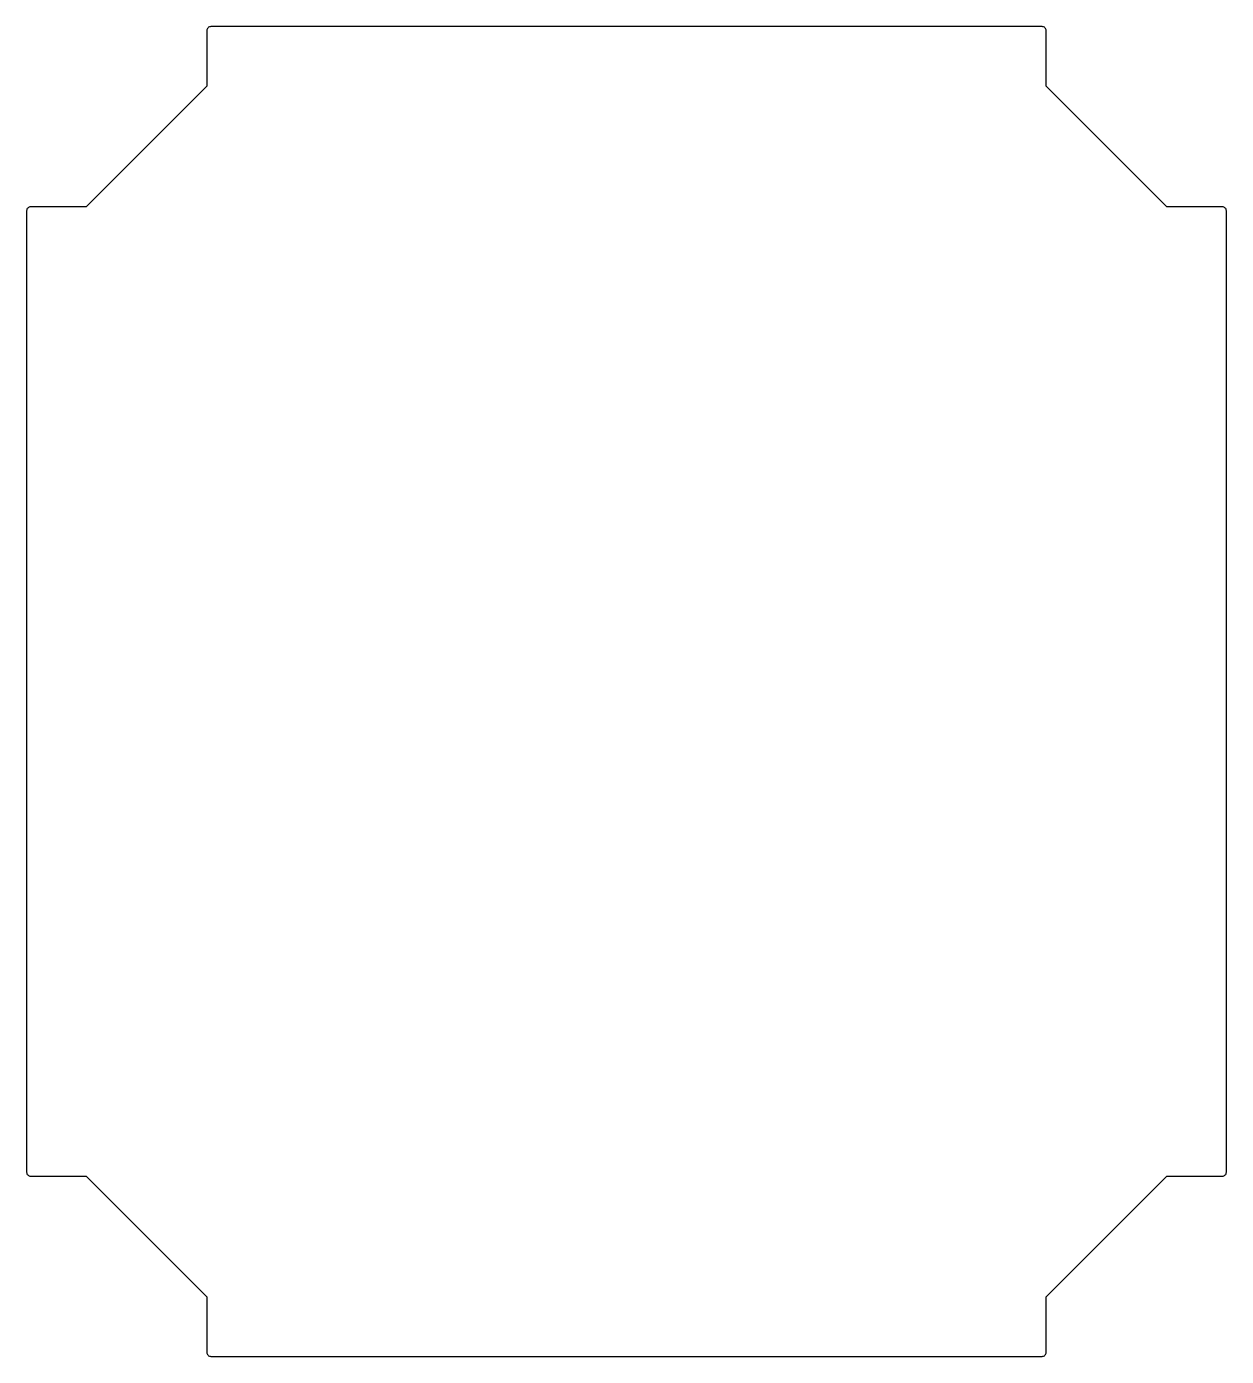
# Model space of a CAD drawing. Header units: millimetres. Extents: x 0 to 600, y -664 to 0.
import ezdxf

# ---------------------------------------------------------------- set-up
doc = ezdxf.new("R2010")
doc.units = ezdxf.units.MM
doc.layers.get('0').update_dxf_attribs({"linetype": 'CONTINUOUS'})

msp = doc.modelspace()

# ---------------------------------------------------------------- linework, layer by layer
msp.add_lwpolyline([(599.5, -92.5, 0.414214), (597.5, -90.5), (569.79, -90.5), (509.5, -30.21), (509.5, -2.5, 0.414214), (507.5, -0.5), (92.5, -0.5, 0.414214), (90.5, -2.5), (90.5, -30.21), (30.21, -90.5), (2.5, -90.5, 0.414214), (0.5, -92.5), (0.5, -572.5, 0.414214), (2.5, -574.5), (30.21, -574.5), (90.5, -634.79), (90.5, -662.5, 0.414214), (92.5, -664.5), (507.5, -664.5, 0.414214), (509.5, -662.5), (509.5, -634.79), (569.79, -574.5), (597.5, -574.5, 0.414214), (599.5, -572.5)], format="xyb", close=True)

doc.saveas('drawing.dxf')
